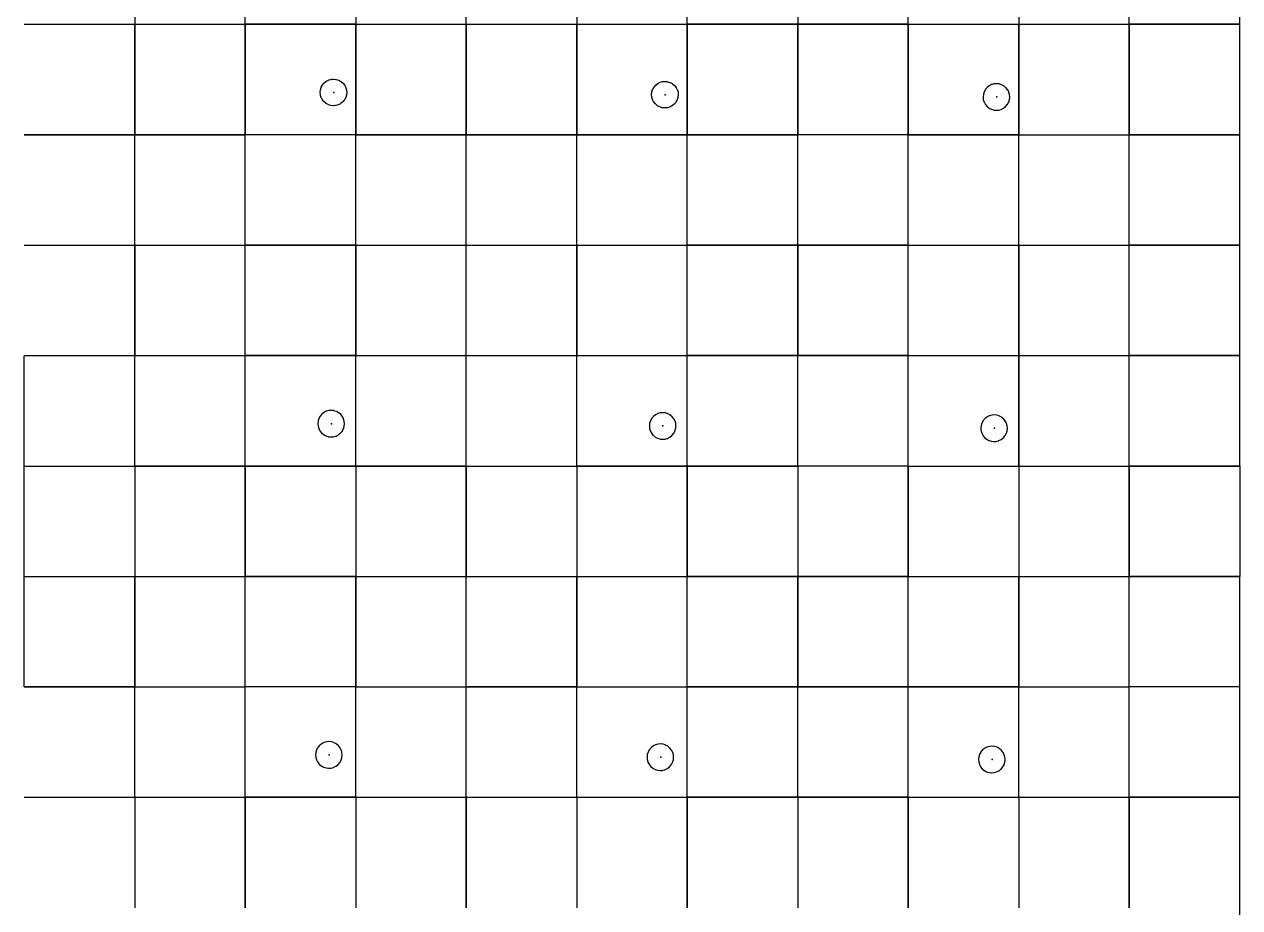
# Model space of a CAD drawing. Header units: metres. Extents: x 0 to 398, y -24 to 612.
# Drawn here: x 261 to 360, y 396 to 468 of the extents above; entities that cross this region are included whole.
import ezdxf

# ---------------------------------------------------------------- set-up
doc = ezdxf.new("R2010")
doc.units = ezdxf.units.M
doc.layers.add('LAYER_01_CUT', color=7, linetype='Continuous')
doc.layers.add('LAYER_04_GRID', color=7, linetype='Continuous')

msp = doc.modelspace()

# ---------------------------------------------------------------- linework, layer by layer
at = {"layer": 'LAYER_01_CUT'}
for points in [[(360, 459.006), (360, 468), (360, 468.006), (360, 477), (360, 477.006), (360, 486), (359.994, 486), (351, 486), (351, 494.994), (351, 495), (351, 503.994), (351, 504), (351, 512.994), (351, 513), (351, 521.994), (351, 522), (351, 530.994), (351, 531), (359.994, 531), (360, 531), (351.006, 531)], [(278.994, 468), (279, 468), (279, 476.994), (279, 477), (279, 485.994)], [(296.994, 468), (297, 468), (297, 476.994), (297, 477), (297, 485.994)], [(314.994, 468), (315, 468), (315, 476.994), (315, 477), (315, 485.994)], [(332.994, 468), (333, 468), (333, 476.994), (333, 477), (333, 485.994)], [(350.994, 468), (351, 468), (351, 476.994), (351, 477), (351, 485.994)], [(270, 476.994), (270, 468), (270, 468.006)], [(288, 476.994), (288, 468), (288, 468.006)], [(306, 476.994), (306, 468), (306, 468.006)], [(324, 476.994), (324, 468), (324, 468.006)], [(342, 476.994), (342, 468), (342, 468.006)], [(261, 468), (269.994, 468)], [(261, 468), (261.006, 468)], [(261.006, 468), (270, 468)], [(269.994, 468), (270, 468)], [(270.006, 468), (270, 468)], [(270, 467.994), (270, 468)], [(270, 459.006), (270, 468)], [(270, 468), (278.994, 468)], [(270, 467.994), (270, 459)], [(270.006, 468), (279, 468)], [(279, 468), (279, 468.006)], [(279, 467.994), (279, 468)], [(279, 459.006), (279, 468)], [(279, 468), (287.994, 468)], [(279, 468), (279.006, 468)], [(279, 467.994), (279, 459)], [(288, 468), (279.006, 468)], [(288, 468), (287.994, 468)], [(288, 467.994), (288, 468)], [(288, 459.006), (288, 468)], [(288, 468), (296.994, 468)], [(288, 468), (288.006, 468)], [(288, 467.994), (288, 459)], [(288.006, 468), (297, 468)], [(297, 468), (297, 468.006)], [(297.006, 468), (297, 468)], [(297, 467.994), (297, 468)], [(297, 459.006), (297, 468)], [(297, 468), (305.994, 468)], [(297, 467.994), (297, 459)], [(297.006, 468), (306, 468)], [(306, 468), (305.994, 468)], [(306, 467.994), (306, 468)], [(306, 459.006), (306, 468)], [(306, 468), (314.994, 468)], [(306, 468), (306.006, 468)], [(306, 467.994), (306, 459)], [(306.006, 468), (315, 468)], [(315, 468), (315, 468.006)], [(323.994, 468), (315, 468)], [(315.006, 468), (315, 468)], [(315, 467.994), (315, 468)], [(315, 459.006), (315, 468)], [(315, 467.994), (315, 459)], [(315.006, 468), (324, 468)], [(323.994, 468), (324, 468)], [(324, 467.994), (324, 468)], [(324, 459.006), (324, 468)], [(324, 468), (332.994, 468)], [(324, 468), (324.006, 468)], [(324, 467.994), (324, 459)], [(333, 468), (324.006, 468)], [(333, 468), (333, 468.006)], [(333, 467.994), (333, 468)], [(333, 459.006), (333, 468)], [(333, 468), (341.994, 468)], [(333, 468), (333.006, 468)], [(333, 467.994), (333, 459)], [(333.006, 468), (342, 468)], [(341.994, 468), (342, 468)], [(342.006, 468), (342, 468)], [(342, 467.994), (342, 468)], [(342, 459.006), (342, 468)], [(342, 468), (350.994, 468)], [(342, 467.994), (342, 459), (350.994, 459)], [(342.006, 468), (351, 468)], [(351, 468), (351, 468.006)], [(351, 467.994), (351, 468)], [(351, 459.006), (351, 468)], [(351, 468), (359.994, 468)], [(351, 468), (351.006, 468)], [(351, 467.994), (351, 459)], [(360, 468), (351.006, 468)], [(360, 468), (359.994, 468)], [(286.756, 461.532), (286.578, 461.443), (286.571, 461.44), (286.563, 461.437), (286.379, 461.386), (286.371, 461.385), (286.363, 461.384), (286.184, 461.369), (286.176, 461.368), (286.168, 461.369), (285.978, 461.388), (285.97, 461.39), (285.961, 461.392), (285.774, 461.45), (285.765, 461.453), (285.758, 461.456), (285.581, 461.552), (285.573, 461.557), (285.56, 461.568), (285.405, 461.699), (285.399, 461.706), (285.274, 461.865), (285.269, 461.872), (285.264, 461.88), (285.175, 462.057), (285.172, 462.065), (285.169, 462.073), (285.119, 462.257), (285.117, 462.265), (285.116, 462.272), (285.101, 462.452), (285.101, 462.459), (285.101, 462.467), (285.121, 462.658), (285.122, 462.666), (285.124, 462.674), (285.182, 462.862), (285.185, 462.87), (285.188, 462.878), (285.284, 463.055), (285.289, 463.062), (285.3, 463.076), (285.431, 463.231), (285.438, 463.237), (285.597, 463.362), (285.604, 463.367), (285.612, 463.371), (285.789, 463.46), (285.797, 463.464), (285.805, 463.466), (285.989, 463.517), (285.997, 463.519), (286.004, 463.52), (286.184, 463.535), (286.191, 463.535), (286.2, 463.535), (286.39, 463.515), (286.398, 463.514), (286.406, 463.512), (286.594, 463.454), (286.602, 463.451), (286.61, 463.447), (286.787, 463.351), (286.794, 463.347), (286.808, 463.335), (286.963, 463.204), (286.969, 463.198), (287.094, 463.038), (287.099, 463.031), (287.103, 463.024), (287.192, 462.846), (287.196, 462.838), (287.198, 462.831), (287.249, 462.647), (287.251, 462.639), (287.252, 462.631), (287.267, 462.452), (287.267, 462.444), (287.267, 462.436), (287.247, 462.246), (287.246, 462.237), (287.244, 462.229), (287.186, 462.041), (287.183, 462.033), (287.179, 462.025), (287.083, 461.849), (287.079, 461.841), (287.067, 461.828), (286.937, 461.672), (286.93, 461.667), (286.771, 461.541), (286.763, 461.536), (286.756, 461.532)], [(314.245, 462.051), (314.243, 462.043), (314.185, 461.855), (314.182, 461.847), (314.179, 461.839), (314.083, 461.662), (314.078, 461.655), (314.067, 461.641), (313.936, 461.486), (313.929, 461.48), (313.77, 461.355), (313.763, 461.35), (313.755, 461.346), (313.578, 461.257), (313.57, 461.253), (313.562, 461.251), (313.378, 461.2), (313.37, 461.198), (313.363, 461.197), (313.183, 461.182), (313.176, 461.182), (313.167, 461.182), (312.977, 461.202), (312.969, 461.203), (312.961, 461.205), (312.773, 461.263), (312.765, 461.266), (312.757, 461.27), (312.58, 461.366), (312.573, 461.37), (312.559, 461.382), (312.404, 461.513), (312.398, 461.519), (312.273, 461.679), (312.268, 461.686), (312.264, 461.693), (312.175, 461.871), (312.171, 461.878), (312.169, 461.886), (312.118, 462.07), (312.116, 462.078), (312.115, 462.086), (312.1, 462.265), (312.1, 462.273), (312.1, 462.281), (312.12, 462.471), (312.121, 462.48), (312.123, 462.488), (312.181, 462.676), (312.184, 462.684), (312.188, 462.692), (312.284, 462.868), (312.288, 462.876), (312.3, 462.889), (312.431, 463.044), (312.437, 463.05), (312.596, 463.176), (312.604, 463.181), (312.611, 463.185), (312.789, 463.274), (312.797, 463.277), (312.804, 463.28), (312.988, 463.331), (312.996, 463.332), (313.004, 463.333), (313.183, 463.348), (313.191, 463.349), (313.199, 463.348), (313.389, 463.328), (313.398, 463.327), (313.406, 463.325), (313.594, 463.267), (313.602, 463.264), (313.61, 463.261), (313.786, 463.165), (313.794, 463.16), (313.807, 463.149), (313.963, 463.018), (313.968, 463.011), (314.093, 462.852), (314.099, 462.845), (314.103, 462.837), (314.192, 462.66), (314.195, 462.652), (314.198, 462.644), (314.249, 462.46), (314.25, 462.452), (314.251, 462.445), (314.266, 462.265), (314.266, 462.258), (314.266, 462.25), (314.247, 462.059), (314.245, 462.051)], [(341.102, 462.651), (341.098, 462.658), (341.093, 462.665), (340.968, 462.825), (340.962, 462.831), (340.807, 462.962), (340.793, 462.974), (340.786, 462.978), (340.609, 463.074), (340.601, 463.078), (340.593, 463.081), (340.405, 463.139), (340.397, 463.141), (340.389, 463.142), (340.198, 463.162), (340.19, 463.162), (340.182, 463.162), (340.003, 463.147), (339.995, 463.146), (339.987, 463.144), (339.804, 463.093), (339.796, 463.091), (339.788, 463.087), (339.611, 462.998), (339.603, 462.994), (339.596, 462.989), (339.437, 462.864), (339.43, 462.858), (339.299, 462.703), (339.288, 462.689), (339.283, 462.682), (339.187, 462.505), (339.183, 462.497), (339.18, 462.489), (339.123, 462.301), (339.121, 462.293), (339.119, 462.285), (339.1, 462.094), (339.099, 462.086), (339.1, 462.079), (339.114, 461.899), (339.115, 461.892), (339.117, 461.884), (339.168, 461.7), (339.171, 461.692), (339.174, 461.684), (339.263, 461.507), (339.267, 461.499), (339.272, 461.492), (339.397, 461.333), (339.403, 461.326), (339.558, 461.195), (339.572, 461.184), (339.58, 461.179), (339.756, 461.083), (339.764, 461.08), (339.772, 461.077), (339.96, 461.019), (339.968, 461.017), (339.977, 461.016), (340.167, 460.996), (340.175, 460.995), (340.183, 460.996), (340.362, 461.011), (340.37, 461.012), (340.378, 461.014), (340.561, 461.064), (340.569, 461.067), (340.577, 461.07), (340.755, 461.159), (340.762, 461.163), (340.769, 461.169), (340.929, 461.294), (340.935, 461.3), (341.066, 461.455), (341.077, 461.468), (341.082, 461.476), (341.178, 461.652), (341.182, 461.66), (341.185, 461.668), (341.243, 461.856), (341.245, 461.864), (341.246, 461.873), (341.265, 462.063), (341.266, 462.071), (341.266, 462.079), (341.251, 462.258), (341.25, 462.266), (341.248, 462.274), (341.197, 462.458), (341.195, 462.466), (341.191, 462.473), (341.102, 462.651)], [(269.994, 459), (261, 459), (261.006, 459)], [(261.006, 459), (270, 459)], [(269.994, 459), (270, 459)], [(269.994, 450), (270, 450), (270, 458.994)], [(270, 459.006), (270, 459)], [(278.994, 459), (270, 459), (270.006, 459)], [(270, 458.994), (270, 459)], [(270, 450.006), (270, 459)], [(270, 449.994), (270, 441), (278.994, 441), (279, 441), (279, 449.994), (279, 450), (279, 458.994)], [(270.006, 459), (279, 459)], [(279, 459), (278.994, 459)], [(279, 459.006), (279, 459)], [(287.994, 459), (279, 459), (279.006, 459)], [(279, 458.994), (279, 459)], [(279, 450.006), (279, 459)], [(288, 459), (279.006, 459)], [(288, 459), (287.994, 459)], [(287.994, 450), (288, 450), (288, 458.994)], [(288, 459.006), (288, 459)], [(296.994, 459), (288, 459), (288.006, 459)], [(288, 458.994), (288, 459)], [(288, 450.006), (288, 459)], [(288, 449.994), (288, 441), (296.994, 441), (297, 441), (297, 449.994), (297, 450), (297, 458.994)], [(288.006, 459), (297, 459)], [(296.994, 459), (297, 459)], [(297, 459.006), (297, 459)], [(305.994, 459), (297, 459), (297.006, 459)], [(297, 458.994), (297, 459)], [(297, 450.006), (297, 459)], [(297.006, 459), (306, 459)], [(306, 459), (305.994, 459)], [(305.994, 450), (306, 450), (306, 458.994)], [(306, 459.006), (306, 459)], [(314.994, 459), (306, 459), (306.006, 459)], [(306, 458.994), (306, 459)], [(306, 450.006), (306, 459)], [(306, 449.994), (306, 441), (314.994, 441), (315, 441), (315, 449.994), (315, 450), (315, 458.994)], [(306.006, 459), (315, 459)], [(314.994, 459), (315, 459)], [(315, 459.006), (315, 459)], [(323.994, 459), (315, 459), (315.006, 459)], [(315, 458.994), (315, 459)], [(315, 450.006), (315, 459)], [(315.006, 459), (324, 459)], [(323.994, 459), (324, 459)], [(323.994, 450), (324, 450), (324, 458.994)], [(324, 459.006), (324, 459)], [(332.994, 459), (324, 459), (324.006, 459)], [(324, 458.994), (324, 459)], [(324, 450.006), (324, 459)], [(324, 449.994), (324, 441), (332.994, 441), (333, 441), (333, 449.994), (333, 450), (333, 458.994)], [(333, 459), (324.006, 459)], [(333, 459), (332.994, 459)], [(333, 459.006), (333, 459)], [(341.994, 459), (333, 459), (333.006, 459)], [(333, 458.994), (333, 459)], [(333, 450.006), (333, 459)], [(333.006, 459), (342, 459)], [(341.994, 459), (342, 459)], [(341.994, 450), (342, 450), (342, 458.994)], [(342, 459.006), (342, 459)], [(342.006, 459), (342, 459)], [(342, 458.994), (342, 459)], [(342, 450.006), (342, 459)], [(342.006, 459), (351, 459)], [(351, 459), (350.994, 459)], [(351, 459.006), (351, 459)], [(360, 387.006), (360, 396), (360, 396.006), (360, 405), (360, 405.006), (360, 414), (359.994, 414), (351, 414), (351, 422.994), (351, 423), (351, 431.994), (351, 432), (351, 440.994), (351, 441), (351, 449.994), (351, 450), (351, 458.994), (351, 459), (359.994, 459), (360, 459), (351.006, 459)], [(351, 450.006), (351, 459)], [(351, 459), (351.006, 459)], [(360, 459.006), (360, 459)], [(360, 450.006), (360, 459)], [(261, 450), (269.994, 450)], [(261, 450), (261.006, 450)], [(261.006, 450), (270, 450)], [(270, 450), (270, 450.006)], [(270.006, 450), (270, 450)], [(270, 441.006), (270, 450)], [(270, 450), (270, 449.994)], [(270, 450), (278.994, 450)], [(270.006, 450), (279, 450)], [(279, 450), (278.994, 450)], [(279, 450), (279, 450.006)], [(279, 441.006), (279, 450)], [(279, 450), (287.994, 450)], [(279, 450), (279.006, 450)], [(288, 450), (279.006, 450)], [(288, 450), (288, 450.006)], [(288, 441.006), (288, 450)], [(288, 450), (288, 449.994)], [(288, 450), (296.994, 450)], [(288, 450), (288.006, 450)], [(288.006, 450), (297, 450)], [(296.994, 450), (297, 450)], [(297, 450), (297, 450.006)], [(297.006, 450), (297, 450)], [(297, 441.006), (297, 450)], [(297, 450), (305.994, 450)], [(297.006, 450), (306, 450)], [(306, 450), (306, 450.006)], [(306, 441.006), (306, 450)], [(306, 450), (306, 449.994)], [(306, 450), (314.994, 450)], [(306, 450), (306.006, 450)], [(306.006, 450), (315, 450)], [(314.994, 450), (315, 450)], [(315, 450), (315, 450.006)], [(323.994, 450), (315, 450)], [(315.006, 450), (315, 450)], [(315, 441.006), (315, 450)], [(315.006, 450), (324, 450)], [(324, 450), (324, 450.006)], [(324, 441.006), (324, 450)], [(324, 450), (324, 449.994)], [(324, 450), (332.994, 450)], [(324, 450), (324.006, 450)], [(333, 450), (324.006, 450)], [(333, 450), (332.994, 450)], [(333, 450), (333, 450.006)], [(333, 441.006), (333, 450)], [(333, 450), (341.994, 450)], [(333, 450), (333.006, 450)], [(333.006, 450), (342, 450)], [(342, 450), (342, 450.006)], [(342.006, 450), (342, 450)], [(342, 441.006), (342, 450)], [(342, 450), (342, 449.994)], [(342, 450), (350.994, 450)], [(342, 449.994), (342, 441), (350.994, 441)], [(342.006, 450), (351, 450)], [(351, 450), (350.994, 450)], [(351, 450), (351, 450.006)], [(351, 441.006), (351, 450)], [(351, 450), (359.994, 450)], [(351, 450), (351.006, 450)], [(360, 450), (351.006, 450)], [(360, 450.006), (360, 450), (359.994, 450)], [(360, 441.006), (360, 450)], [(261, 441), (269.994, 441)], [(261, 441), (261.006, 441)], [(269.994, 414), (261, 414), (261, 422.994), (261, 423), (261, 431.994), (261, 432), (261, 440.994)], [(261.006, 441), (270, 441)], [(269.994, 441), (270, 441)], [(270, 441.006), (270, 441)], [(270.006, 441), (270, 441)], [(270, 440.994), (270, 441)], [(270, 432.006), (270, 441)], [(278.994, 432), (270, 432), (270, 440.994)], [(270.006, 441), (279, 441)], [(279, 441.006), (279, 441)], [(279, 440.994), (279, 441)], [(279, 432.006), (279, 441)], [(279, 441), (287.994, 441)], [(279, 441), (279.006, 441)], [(287.994, 414), (279, 414), (279, 422.994), (279, 423), (279, 431.994), (279, 432), (279, 440.994)], [(288, 441), (279.006, 441)], [(288, 441), (287.994, 441)], [(288, 441.006), (288, 441)], [(288, 440.994), (288, 441)], [(288, 432.006), (288, 441)], [(288, 441), (288.006, 441)], [(296.994, 432), (288, 432), (288, 440.994)], [(288.006, 441), (297, 441)], [(297, 441.006), (297, 441)], [(297.006, 441), (297, 441)], [(297, 440.994), (297, 441)], [(297, 432.006), (297, 441)], [(297, 441), (305.994, 441)], [(305.994, 414), (297, 414), (297, 422.994), (297, 423), (297, 431.994), (297, 432), (297, 440.994)], [(297.006, 441), (306, 441)], [(306, 441), (305.994, 441)], [(306, 441.006), (306, 441)], [(306, 440.994), (306, 441)], [(306, 432.006), (306, 441)], [(306, 441), (306.006, 441)], [(314.994, 432), (306, 432), (306, 440.994)], [(306.006, 441), (315, 441)], [(315, 441.006), (315, 441)], [(323.994, 441), (315, 441)], [(315.006, 441), (315, 441)], [(315, 440.994), (315, 441)], [(315, 432.006), (315, 441)], [(323.994, 414), (315, 414), (315, 422.994), (315, 423), (315, 431.994), (315, 432), (315, 440.994)], [(315.006, 441), (324, 441)], [(323.994, 441), (324, 441)], [(324, 441.006), (324, 441)], [(324, 440.994), (324, 441)], [(324, 432.006), (324, 441)], [(324, 441), (324.006, 441)], [(332.994, 432), (324, 432), (324, 440.994)], [(333, 441), (324.006, 441)], [(333, 441.006), (333, 441)], [(333, 440.994), (333, 441)], [(333, 432.006), (333, 441)], [(333, 441), (341.994, 441)], [(333, 441), (333.006, 441)], [(341.994, 414), (333, 414), (333, 422.994), (333, 423), (333, 431.994), (333, 432), (333, 440.994)], [(333.006, 441), (342, 441)], [(341.994, 441), (342, 441)], [(342, 441.006), (342, 441)], [(342.006, 441), (342, 441)], [(342, 440.994), (342, 441)], [(342, 432.006), (342, 441)], [(342, 440.994), (342, 432), (342, 432.006)], [(342.006, 441), (351, 441)], [(351, 441), (350.994, 441)], [(351, 441.006), (351, 441)], [(351, 432.006), (351, 441)], [(351, 441), (359.994, 441)], [(351, 441), (351.006, 441)], [(360, 441), (351.006, 441)], [(360, 441.006), (360, 441), (359.994, 441)], [(360, 432.006), (360, 441)], [(285.783, 434.39), (285.791, 434.389), (285.982, 434.369), (285.99, 434.369), (285.998, 434.369), (286.177, 434.384), (286.185, 434.385), (286.193, 434.387), (286.376, 434.438), (286.384, 434.44), (286.392, 434.444), (286.569, 434.533), (286.577, 434.537), (286.584, 434.542), (286.743, 434.667), (286.75, 434.673), (286.881, 434.828), (286.892, 434.842), (286.897, 434.849), (286.993, 435.026), (286.997, 435.034), (287, 435.042), (287.057, 435.23), (287.059, 435.238), (287.061, 435.246), (287.08, 435.437), (287.081, 435.445), (287.08, 435.453), (287.066, 435.632), (287.065, 435.64), (287.063, 435.648), (287.012, 435.831), (287.009, 435.839), (287.006, 435.847), (286.917, 436.024), (286.913, 436.032), (286.908, 436.039), (286.783, 436.198), (286.777, 436.205), (286.622, 436.336), (286.608, 436.347), (286.6, 436.352), (286.424, 436.448), (286.416, 436.452), (286.408, 436.454), (286.22, 436.512), (286.212, 436.514), (286.203, 436.516), (286.013, 436.535), (286.005, 436.536), (285.997, 436.535), (285.818, 436.52), (285.81, 436.519), (285.802, 436.518), (285.619, 436.467), (285.611, 436.464), (285.603, 436.461), (285.425, 436.372), (285.418, 436.368), (285.411, 436.363), (285.251, 436.237), (285.245, 436.232), (285.114, 436.076), (285.103, 436.063), (285.098, 436.055), (285.002, 435.879), (284.998, 435.871), (284.995, 435.863), (284.937, 435.675), (284.935, 435.667), (284.934, 435.658), (284.915, 435.468), (284.914, 435.46), (284.914, 435.452), (284.929, 435.273), (284.93, 435.265), (284.932, 435.257), (284.983, 435.074), (284.985, 435.066), (284.989, 435.058), (285.078, 434.88), (285.082, 434.873), (285.087, 434.866), (285.212, 434.706), (285.218, 434.7), (285.373, 434.569), (285.387, 434.558), (285.394, 434.553), (285.571, 434.457), (285.579, 434.453), (285.587, 434.45), (285.775, 434.392), (285.783, 434.39)], [(311.933, 435.472), (311.914, 435.282), (311.914, 435.273), (311.914, 435.266), (311.929, 435.087), (311.93, 435.079), (311.931, 435.071), (311.982, 434.887), (311.985, 434.879), (311.988, 434.871), (312.077, 434.694), (312.081, 434.686), (312.087, 434.679), (312.212, 434.52), (312.217, 434.513), (312.373, 434.382), (312.386, 434.371), (312.394, 434.366), (312.57, 434.27), (312.578, 434.267), (312.586, 434.264), (312.774, 434.206), (312.782, 434.204), (312.791, 434.203), (312.981, 434.183), (312.989, 434.183), (312.997, 434.183), (313.176, 434.198), (313.184, 434.199), (313.192, 434.201), (313.376, 434.251), (313.383, 434.254), (313.391, 434.257), (313.569, 434.346), (313.576, 434.351), (313.584, 434.356), (313.743, 434.481), (313.749, 434.487), (313.88, 434.642), (313.892, 434.655), (313.896, 434.663), (313.992, 434.84), (313.996, 434.847), (313.999, 434.856), (314.057, 435.043), (314.059, 435.052), (314.06, 435.06), (314.08, 435.25), (314.08, 435.258), (314.08, 435.266), (314.065, 435.445), (314.064, 435.453), (314.062, 435.461), (314.011, 435.645), (314.009, 435.653), (314.005, 435.661), (313.916, 435.838), (313.912, 435.845), (313.907, 435.853), (313.782, 436.012), (313.776, 436.019), (313.621, 436.149), (313.607, 436.161), (313.6, 436.165), (313.423, 436.261), (313.415, 436.265), (313.407, 436.268), (313.219, 436.326), (313.211, 436.328), (313.203, 436.329), (313.013, 436.349), (313.004, 436.349), (312.997, 436.349), (312.817, 436.334), (312.81, 436.333), (312.802, 436.331), (312.618, 436.28), (312.61, 436.278), (312.602, 436.274), (312.425, 436.186), (312.417, 436.181), (312.41, 436.176), (312.251, 436.051), (312.244, 436.045), (312.113, 435.89), (312.102, 435.877), (312.097, 435.869), (312.001, 435.692), (311.998, 435.684), (311.995, 435.676), (311.937, 435.488), (311.935, 435.48), (311.933, 435.472)], [(340.749, 434.3), (340.88, 434.455), (340.891, 434.469), (340.896, 434.476), (340.992, 434.653), (340.995, 434.661), (340.998, 434.669), (341.056, 434.857), (341.058, 434.865), (341.059, 434.874), (341.079, 435.064), (341.079, 435.072), (341.079, 435.08), (341.064, 435.259), (341.063, 435.267), (341.061, 435.275), (341.011, 435.458), (341.008, 435.466), (341.005, 435.474), (340.916, 435.651), (340.911, 435.659), (340.906, 435.666), (340.781, 435.825), (340.775, 435.832), (340.62, 435.963), (340.607, 435.974), (340.599, 435.979), (340.422, 436.075), (340.415, 436.079), (340.406, 436.082), (340.219, 436.139), (340.21, 436.141), (340.202, 436.143), (340.012, 436.162), (340.004, 436.163), (339.996, 436.162), (339.817, 436.148), (339.809, 436.147), (339.801, 436.145), (339.617, 436.094), (339.609, 436.091), (339.602, 436.088), (339.424, 435.999), (339.417, 435.995), (339.409, 435.99), (339.25, 435.864), (339.243, 435.859), (339.113, 435.704), (339.101, 435.69), (339.097, 435.683), (339.001, 435.506), (338.997, 435.498), (338.994, 435.49), (338.936, 435.302), (338.934, 435.294), (338.933, 435.285), (338.913, 435.095), (338.913, 435.087), (338.913, 435.079), (338.928, 434.9), (338.929, 434.892), (338.931, 434.884), (338.982, 434.701), (338.984, 434.693), (338.988, 434.685), (339.077, 434.507), (339.081, 434.5), (339.086, 434.493), (339.211, 434.333), (339.217, 434.327), (339.372, 434.196), (339.386, 434.185), (339.393, 434.18), (339.57, 434.084), (339.578, 434.08), (339.586, 434.077), (339.774, 434.02), (339.782, 434.017), (339.79, 434.016), (339.98, 433.997), (339.989, 433.996), (339.996, 433.996), (340.175, 434.011), (340.183, 434.012), (340.191, 434.014), (340.375, 434.065), (340.383, 434.068), (340.391, 434.071), (340.568, 434.16), (340.576, 434.164), (340.583, 434.169), (340.742, 434.294), (340.749, 434.3)], [(261, 432), (269.994, 432)], [(261, 432), (261.006, 432)], [(261.006, 432), (270, 432)], [(269.994, 432), (270, 432)], [(270, 432), (270, 432.006)], [(270.006, 432), (270, 432)], [(270, 432), (270, 431.994)], [(270, 432), (270, 423.006)], [(270, 431.994), (270, 423), (270, 423.006)], [(270.006, 432), (279, 432)], [(279, 432), (278.994, 432)], [(279, 432), (279, 432.006)], [(279, 432), (279, 423.006)], [(279, 432), (287.994, 432)], [(279, 432), (279.006, 432)], [(288, 432), (279.006, 432)], [(288, 432), (287.994, 432)], [(288, 432), (288, 432.006)], [(288, 432), (288, 431.994)], [(288, 432), (288, 423.006)], [(288, 432), (288.006, 432)], [(288, 431.994), (288, 423), (288, 423.006)], [(288.006, 432), (297, 432)], [(296.994, 432), (297, 432)], [(297, 432), (297, 432.006)], [(297.006, 432), (297, 432)], [(297, 432), (297, 423.006)], [(297, 432), (305.994, 432)], [(297.006, 432), (306, 432)], [(306, 432), (305.994, 432)], [(306, 432), (306, 432.006)], [(306, 432), (306, 431.994)], [(306, 432), (306, 423.006)], [(306, 432), (306.006, 432)], [(306, 431.994), (306, 423), (306, 423.006)], [(306.006, 432), (315, 432)], [(314.994, 432), (315, 432)], [(315, 432), (315, 432.006)], [(323.994, 432), (315, 432)], [(315.006, 432), (315, 432)], [(315, 432), (315, 423.006)], [(315.006, 432), (324, 432)], [(323.994, 432), (324, 432)], [(324, 432), (324, 432.006)], [(324, 432), (324, 431.994)], [(324, 432), (324, 423.006)], [(324, 432), (324.006, 432)], [(324, 431.994), (324, 423), (324, 423.006)], [(333, 432), (324.006, 432)], [(333, 432), (332.994, 432)], [(333, 432), (333, 432.006)], [(333, 432), (333, 423.006)], [(333, 432), (341.994, 432)], [(333, 432), (333.006, 432)], [(333.006, 432), (342, 432)], [(341.994, 432), (342, 432)], [(342.006, 432), (342, 432)], [(342, 432), (342, 431.994)], [(342, 432), (342, 423.006)], [(342, 432), (350.994, 432)], [(342, 431.994), (342, 423), (342, 423.006)], [(342.006, 432), (351, 432)], [(351, 432), (350.994, 432)], [(351, 432), (351, 432.006)], [(351, 432), (351, 423.006)], [(351, 432), (359.994, 432)], [(351, 432), (351.006, 432)], [(360, 432), (351.006, 432)], [(360, 432.006), (360, 432), (360, 423.006), (360, 423), (359.994, 423)], [(360, 432), (359.994, 432)], [(261, 423), (269.994, 423)], [(261, 423), (261.006, 423)], [(261.006, 423), (270, 423)], [(269.994, 423), (270, 423)], [(270.006, 423), (270, 423)], [(270, 414.006), (270, 423)], [(270, 423), (270, 422.994)], [(270, 423), (278.994, 423)], [(270, 422.994), (270, 414), (278.994, 414)], [(270.006, 423), (279, 423)], [(279, 423), (278.994, 423)], [(279, 423), (279, 423.006)], [(279, 414.006), (279, 423)], [(279, 423), (287.994, 423)], [(279, 423), (279.006, 423)], [(288, 423), (279.006, 423)], [(288, 423), (287.994, 423)], [(288, 414.006), (288, 423)], [(288, 423), (288, 422.994)], [(288, 423), (296.994, 423)], [(288, 423), (288.006, 423)], [(288, 422.994), (288, 414), (296.994, 414)], [(288.006, 423), (297, 423)], [(296.994, 423), (297, 423)], [(297, 423), (297, 423.006)], [(297.006, 423), (297, 423)], [(297, 414.006), (297, 423)], [(297, 423), (305.994, 423)], [(297.006, 423), (306, 423)], [(306, 423), (305.994, 423)], [(306, 414.006), (306, 423)], [(306, 423), (306, 422.994)], [(306, 423), (314.994, 423)], [(306, 423), (306.006, 423)], [(306, 422.994), (306, 414), (314.994, 414)], [(306.006, 423), (315, 423)], [(314.994, 423), (315, 423)], [(315, 423), (315, 423.006)], [(323.994, 423), (315, 423)], [(315.006, 423), (315, 423)], [(315, 414.006), (315, 423)], [(315.006, 423), (324, 423)], [(323.994, 423), (324, 423)], [(324, 414.006), (324, 423)], [(324, 423), (324, 422.994)], [(324, 423), (332.994, 423)], [(324, 423), (324.006, 423)], [(324, 422.994), (324, 414), (332.994, 414)], [(333, 423), (324.006, 423)], [(333, 423), (332.994, 423)], [(333, 423), (333, 423.006)], [(333, 414.006), (333, 423)], [(333, 423), (341.994, 423)], [(333, 423), (333.006, 423)], [(333.006, 423), (342, 423)], [(341.994, 423), (342, 423)], [(342.006, 423), (342, 423)], [(342, 414.006), (342, 423)], [(342, 423), (342, 422.994)], [(342, 423), (350.994, 423)], [(342, 422.994), (342, 414), (350.994, 414)], [(342.006, 423), (351, 423)], [(351, 423), (350.994, 423)], [(351, 423), (351, 423.006)], [(351, 414.006), (351, 423)], [(351, 423), (359.994, 423)], [(351, 423), (351.006, 423)], [(360, 423), (351.006, 423)], [(360, 414.006), (360, 423)], [(261, 414), (261.006, 414)], [(261.006, 414), (270, 414)], [(269.994, 414), (270, 414)], [(269.994, 405), (270, 405), (270, 413.994)], [(270, 414.006), (270, 414)], [(270.006, 414), (270, 414)], [(270, 413.994), (270, 414)], [(270, 405.006), (270, 414)], [(270.006, 414), (279, 414)], [(279, 414), (278.994, 414)], [(278.994, 396), (279, 396), (279, 404.994), (279, 405), (279, 413.994)], [(279, 414.006), (279, 414)], [(279, 413.994), (279, 414)], [(279, 405.006), (279, 414)], [(279, 414), (279.006, 414)], [(288, 414), (279.006, 414)], [(288, 414), (287.994, 414)], [(287.994, 405), (288, 405), (288, 413.994)], [(288, 414.006), (288, 414)], [(288, 413.994), (288, 414)], [(288, 405.006), (288, 414)], [(288, 414), (288.006, 414)], [(288.006, 414), (297, 414)], [(296.994, 414), (297, 414)], [(296.994, 396), (297, 396), (297, 404.994), (297, 405), (297, 413.994)], [(297, 414.006), (297, 414)], [(297.006, 414), (297, 414)], [(297, 413.994), (297, 414)], [(297, 405.006), (297, 414)], [(297.006, 414), (306, 414)], [(306, 414), (305.994, 414)], [(305.994, 405), (306, 405), (306, 413.994)], [(306, 414.006), (306, 414)], [(306, 413.994), (306, 414)], [(306, 405.006), (306, 414)], [(306, 414), (306.006, 414)], [(306.006, 414), (315, 414)], [(314.994, 414), (315, 414)], [(314.994, 396), (315, 396), (315, 404.994), (315, 405), (315, 413.994)], [(315, 414.006), (315, 414)], [(315.006, 414), (315, 414)], [(315, 413.994), (315, 414)], [(315, 405.006), (315, 414)], [(315.006, 414), (324, 414)], [(323.994, 414), (324, 414)], [(323.994, 405), (324, 405), (324, 413.994)], [(324, 414.006), (324, 414)], [(324, 413.994), (324, 414)], [(324, 405.006), (324, 414)], [(324, 414), (324.006, 414)], [(333, 414), (324.006, 414)], [(333, 414), (332.994, 414)], [(332.994, 396), (333, 396), (333, 404.994), (333, 405), (333, 413.994)], [(333, 414.006), (333, 414)], [(333, 413.994), (333, 414)], [(333, 405.006), (333, 414)], [(333, 414), (333.006, 414)], [(333.006, 414), (342, 414)], [(341.994, 414), (342, 414)], [(341.994, 405), (342, 405), (342, 413.994)], [(342, 414.006), (342, 414)], [(342.006, 414), (342, 414)], [(342, 413.994), (342, 414)], [(342, 405.006), (342, 414)], [(342.006, 414), (351, 414)], [(351, 414), (350.994, 414)], [(350.994, 396), (351, 396), (351, 404.994), (351, 405), (351, 413.994)], [(351, 414.006), (351, 414)], [(351, 413.994), (351, 414)], [(351, 405.006), (351, 414)], [(351, 414), (351.006, 414)], [(360, 414), (351.006, 414)], [(360, 414.006), (360, 414)], [(284.815, 408.879), (284.812, 408.872), (284.809, 408.863), (284.751, 408.675), (284.749, 408.667), (284.748, 408.659), (284.728, 408.469), (284.728, 408.461), (284.728, 408.453), (284.743, 408.274), (284.744, 408.266), (284.746, 408.258), (284.796, 408.074), (284.799, 408.066), (284.802, 408.058), (284.891, 407.881), (284.896, 407.873), (284.901, 407.866), (285.026, 407.707), (285.032, 407.7), (285.187, 407.57), (285.2, 407.558), (285.208, 407.554), (285.385, 407.458), (285.392, 407.454), (285.401, 407.451), (285.588, 407.393), (285.597, 407.391), (285.605, 407.39), (285.795, 407.37), (285.803, 407.37), (285.811, 407.37), (285.99, 407.385), (285.998, 407.386), (286.006, 407.388), (286.19, 407.438), (286.198, 407.441), (286.206, 407.445), (286.383, 407.533), (286.391, 407.538), (286.398, 407.543), (286.557, 407.668), (286.564, 407.674), (286.694, 407.829), (286.706, 407.842), (286.71, 407.85), (286.806, 408.027), (286.81, 408.034), (286.813, 408.043), (286.871, 408.231), (286.873, 408.239), (286.874, 408.247), (286.894, 408.437), (286.894, 408.445), (286.894, 408.453), (286.879, 408.632), (286.878, 408.64), (286.876, 408.648), (286.826, 408.832), (286.823, 408.84), (286.819, 408.848), (286.731, 409.025), (286.726, 409.033), (286.721, 409.04), (286.596, 409.199), (286.59, 409.206), (286.435, 409.336), (286.422, 409.348), (286.414, 409.352), (286.237, 409.448), (286.229, 409.452), (286.221, 409.455), (286.033, 409.513), (286.025, 409.515), (286.017, 409.516), (285.827, 409.536), (285.819, 409.536), (285.811, 409.536), (285.632, 409.521), (285.624, 409.52), (285.616, 409.518), (285.432, 409.468), (285.424, 409.465), (285.416, 409.461), (285.239, 409.373), (285.231, 409.368), (285.224, 409.363), (285.065, 409.238), (285.058, 409.232), (284.928, 409.077), (284.916, 409.064), (284.912, 409.056), (284.815, 408.879)], [(311.916, 408.877), (311.911, 408.87), (311.815, 408.693), (311.811, 408.685), (311.808, 408.677), (311.75, 408.489), (311.748, 408.481), (311.747, 408.472), (311.727, 408.282), (311.727, 408.274), (311.727, 408.266), (311.742, 408.087), (311.743, 408.079), (311.745, 408.071), (311.796, 407.888), (311.798, 407.88), (311.802, 407.872), (311.891, 407.695), (311.895, 407.687), (311.9, 407.68), (312.025, 407.521), (312.031, 407.514), (312.186, 407.383), (312.2, 407.372), (312.207, 407.367), (312.384, 407.271), (312.392, 407.267), (312.4, 407.264), (312.588, 407.207), (312.596, 407.205), (312.604, 407.203), (312.795, 407.184), (312.803, 407.183), (312.81, 407.184), (312.99, 407.198), (312.998, 407.199), (313.006, 407.201), (313.189, 407.252), (313.197, 407.255), (313.205, 407.258), (313.382, 407.347), (313.39, 407.351), (313.397, 407.356), (313.556, 407.481), (313.563, 407.487), (313.694, 407.642), (313.705, 407.656), (313.71, 407.663), (313.806, 407.84), (313.81, 407.848), (313.813, 407.856), (313.87, 408.044), (313.872, 408.052), (313.874, 408.061), (313.893, 408.251), (313.894, 408.259), (313.893, 408.267), (313.878, 408.446), (313.877, 408.454), (313.876, 408.462), (313.825, 408.645), (313.822, 408.653), (313.819, 408.661), (313.73, 408.838), (313.726, 408.846), (313.721, 408.853), (313.595, 409.012), (313.59, 409.019), (313.434, 409.15), (313.421, 409.161), (313.413, 409.166), (313.237, 409.262), (313.229, 409.266), (313.221, 409.269), (313.033, 409.326), (313.025, 409.328), (313.016, 409.33), (312.826, 409.349), (312.818, 409.35), (312.81, 409.35), (312.631, 409.335), (312.623, 409.334), (312.615, 409.332), (312.432, 409.281), (312.424, 409.278), (312.416, 409.275), (312.238, 409.186), (312.231, 409.182), (312.224, 409.177), (312.064, 409.052), (312.058, 409.046), (311.927, 408.891), (311.916, 408.877)], [(338.726, 408.088), (338.727, 408.08), (338.742, 407.901), (338.743, 407.893), (338.744, 407.885), (338.795, 407.701), (338.798, 407.693), (338.801, 407.685), (338.89, 407.508), (338.894, 407.501), (338.899, 407.493), (339.025, 407.334), (339.03, 407.327), (339.186, 407.197), (339.199, 407.185), (339.207, 407.181), (339.383, 407.085), (339.391, 407.081), (339.399, 407.078), (339.587, 407.02), (339.595, 407.018), (339.604, 407.017), (339.794, 406.997), (339.802, 406.997), (339.81, 406.997), (339.989, 407.012), (339.997, 407.013), (340.005, 407.015), (340.188, 407.066), (340.196, 407.068), (340.204, 407.072), (340.382, 407.16), (340.389, 407.165), (340.396, 407.17), (340.556, 407.295), (340.562, 407.301), (340.693, 407.456), (340.704, 407.469), (340.709, 407.477), (340.805, 407.654), (340.809, 407.662), (340.812, 407.67), (340.87, 407.858), (340.872, 407.866), (340.873, 407.874), (340.892, 408.064), (340.893, 408.073), (340.893, 408.08), (340.878, 408.259), (340.877, 408.267), (340.875, 408.275), (340.824, 408.459), (340.822, 408.467), (340.818, 408.475), (340.729, 408.652), (340.725, 408.66), (340.72, 408.667), (340.595, 408.826), (340.589, 408.833), (340.434, 408.964), (340.42, 408.975), (340.413, 408.98), (340.236, 409.076), (340.228, 409.079), (340.22, 409.082), (340.032, 409.14), (340.024, 409.142), (340.016, 409.143), (339.825, 409.163), (339.817, 409.163), (339.81, 409.163), (339.63, 409.148), (339.622, 409.147), (339.614, 409.145), (339.431, 409.095), (339.423, 409.092), (339.415, 409.089), (339.238, 409), (339.23, 408.995), (339.223, 408.99), (339.064, 408.865), (339.057, 408.859), (338.926, 408.704), (338.915, 408.691), (338.91, 408.683), (338.814, 408.506), (338.81, 408.499), (338.807, 408.49), (338.75, 408.303), (338.748, 408.294), (338.746, 408.286), (338.727, 408.096), (338.726, 408.088)], [(261, 405), (269.994, 405)], [(261, 405), (261.006, 405)], [(261.006, 405), (270, 405)], [(270, 405), (270, 405.006)], [(270.006, 405), (270, 405)], [(270, 405), (270, 404.994)], [(270, 405), (270, 396.006)], [(270, 405), (278.994, 405)], [(270, 404.994), (270, 396), (270, 396.006)], [(270.006, 405), (279, 405)], [(279, 405), (278.994, 405)], [(279, 405), (279, 405.006)], [(279, 405), (279, 396.006)], [(279, 405), (287.994, 405)], [(279, 405), (279.006, 405)], [(288, 405), (279.006, 405)], [(288, 405), (288, 405.006)], [(288, 405), (288, 404.994)], [(288, 405), (288, 396.006)], [(288, 405), (296.994, 405)], [(288, 405), (288.006, 405)], [(288, 404.994), (288, 396), (288, 396.006)], [(288.006, 405), (297, 405)], [(296.994, 405), (297, 405)], [(297, 405), (297, 405.006)], [(297.006, 405), (297, 405)], [(297, 405), (297, 396.006)], [(297, 405), (305.994, 405)], [(297.006, 405), (306, 405)], [(306, 405), (306, 405.006)], [(306, 405), (306, 404.994)], [(306, 405), (306, 396.006)], [(306, 405), (314.994, 405)], [(306, 405), (306.006, 405)], [(306, 404.994), (306, 396), (306, 396.006)], [(306.006, 405), (315, 405)], [(314.994, 405), (315, 405)], [(315, 405), (315, 405.006)], [(323.994, 405), (315, 405)], [(315.006, 405), (315, 405)], [(315, 405), (315, 396.006)], [(315.006, 405), (324, 405)], [(324, 405), (324, 405.006)], [(324, 405), (324, 404.994)], [(324, 405), (324, 396.006)], [(324, 405), (332.994, 405)], [(324, 405), (324.006, 405)], [(324, 404.994), (324, 396), (324, 396.006)], [(333, 405), (324.006, 405)], [(333, 405), (332.994, 405)], [(333, 405), (333, 405.006)], [(333, 405), (333, 396.006)], [(333, 405), (341.994, 405)], [(333, 405), (333.006, 405)], [(333.006, 405), (342, 405)], [(342, 405), (342, 405.006)], [(342.006, 405), (342, 405)], [(342, 405), (342, 404.994)], [(342, 405), (342, 396.006)], [(342, 405), (350.994, 405)], [(342, 404.994), (342, 396), (342, 396.006)], [(342.006, 405), (351, 405)], [(351, 405), (350.994, 405)], [(351, 405), (351, 405.006)], [(351, 405), (351, 396.006)], [(351, 405), (359.994, 405)], [(351, 405), (351.006, 405)], [(360, 405), (351.006, 405)], [(360, 405), (359.994, 405)], [(279, 396), (279, 396.006)], [(297, 396), (297, 396.006)], [(315, 396), (315, 396.006)], [(333, 396), (333, 396.006)], [(351, 396), (351, 396.006)]]:
    msp.add_lwpolyline(points, dxfattribs=at)
at = {"layer": 'LAYER_04_GRID'}
for p in [(286.211, 462.452), (313.21, 462.265), (340.21, 462.079), (286.024, 435.452), (313.024, 435.266), (340.023, 435.079), (285.838, 408.453), (312.837, 408.266), (339.837, 408.08)]:
    msp.add_point(p, dxfattribs=at)

doc.saveas('drawing.dxf')
